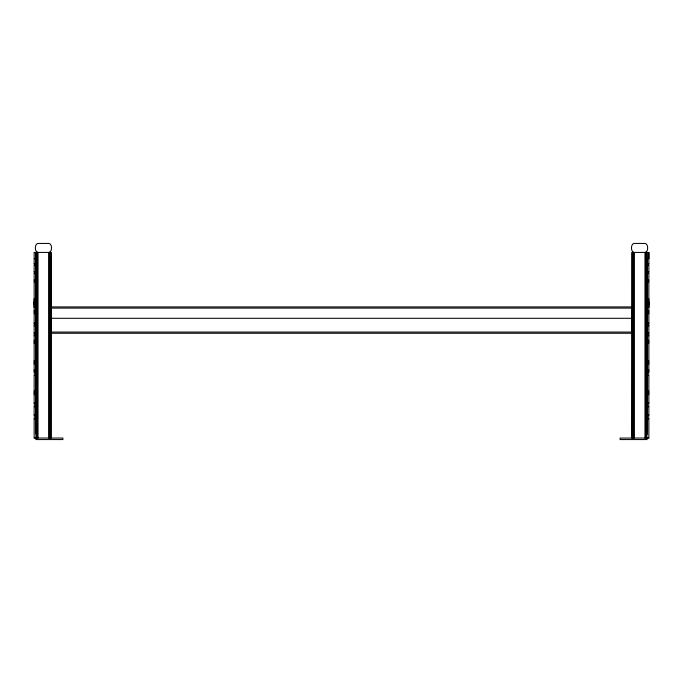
<?xml version="1.0" encoding="UTF-8"?>
<svg xmlns="http://www.w3.org/2000/svg" width="683" height="683" viewBox="0 0 683 683"><rect width="100%" height="100%" fill="white"/><g stroke="black" fill="none" stroke-linecap="round" stroke-linejoin="round"><path stroke-width="1.02" d="M34.287 304.37L34.287 301.502M648.85 298.744L648.713 307.606L648.713 301.502M34.287 302.074L34.287 307.606L34.159 298.727M35.815 302.074L35.943 302.8M648.713 302.074L648.713 304.37M647.134 302.723L648.85 302.808L648.85 323.879M648.833 302.646L648.85 282.07M647.057 302.8L647.185 302.074M647.117 252.454L647.16 258.797M35.875 258.78L35.909 252.479M648.799 258.763L647.202 258.806M34.21 252.454L35.798 252.42M49.005 438.059L49.005 252.42C52.386 252.121 52.386 243.746 49.005 243.438L37.864 243.438C34.474 243.746 34.474 252.121 37.864 252.42L37.864 438.059M645.136 438.059L645.136 252.42C648.526 252.121 648.526 243.746 645.136 243.438L633.995 243.438C630.614 243.746 630.614 252.121 633.995 252.42L633.995 438.059M35.96 252.42L50.909 252.42L50.909 438.059M647.04 252.42L632.091 252.42L632.082 438.059M647.202 252.42L648.79 252.454M35.798 258.806L34.201 258.763M51.063 308.11L631.937 308.11M51.063 318.295L631.937 318.295M51.063 332.066L631.937 332.066M34.218 438.059L62.896 438.059L62.896 439.562L35.943 439.562L35.943 438.059M648.782 438.059L620.104 438.059L620.104 439.562L647.057 439.562L647.057 438.059M35.832 302.714L34.184 302.757L34.15 323.879M34.167 302.646L34.15 282.07M34.167 258.72L34.15 252.582M648.85 259.583L648.85 263.945M648.85 265.482L648.85 271.988M648.85 273.559L648.85 281.029M648.85 325.33L648.85 333.492M648.85 334.901L648.85 372.013M648.85 375.582L648.85 403.568M648.85 406.607L648.85 415.384M648.85 418.611L648.85 438.059M648.696 263.433L648.696 265.346M648.696 271.475L648.696 273.652M648.696 279.979L648.696 282.199M648.696 310.278L648.696 313.796M648.696 322.692L648.696 325.919M648.696 332.51L648.696 335.874M648.696 340.211L648.696 343.592M648.696 360.581L648.696 364.27M648.696 369.58L648.696 375.53M648.696 390.838L648.696 394.731M648.696 402.722L648.696 406.837M648.696 414.564L648.696 418.978M647.202 279.979L647.202 282.199M647.202 310.791L647.202 313.796M647.202 371.783L647.202 375.53M647.202 390.838L647.202 394.731M647.202 414.564L647.202 418.594M647.057 258.823L646.963 433.799M646.886 258.823L646.886 434.866M646.69 252.42L646.792 438.059M646.562 252.42L646.562 438.059M646.417 252.42L646.417 438.059M646.263 252.42L646.263 438.059M646.092 252.42L646.092 438.059M645.913 252.42L645.913 438.059M645.725 252.42L645.725 438.059M645.537 252.42L645.537 438.059M645.341 252.42L645.341 438.059M633.798 252.42L633.798 438.059M633.602 252.42L633.602 438.059M633.406 252.42L633.406 438.059M633.218 252.42L633.218 438.059M633.039 252.42L633.039 438.059M632.876 252.42L632.876 438.059M632.714 252.42L632.714 438.059M632.578 252.42L632.449 438.059M632.338 252.42L632.338 438.059M632.245 252.42L632.176 438.059M50.875 252.42L50.755 438.059M50.662 252.42L50.662 438.059M50.551 252.42L50.551 438.059M50.422 252.42L50.422 438.059M50.286 252.42L50.286 438.059M50.124 252.42L50.124 438.059M49.961 252.42L49.961 438.059M49.782 252.42L49.782 438.059M49.594 252.42L49.594 438.059M49.398 252.42L49.398 438.059M49.202 252.42L49.202 438.059M37.659 252.42L37.659 438.059M37.463 252.42L37.463 438.059M37.275 252.42L37.275 438.059M37.087 252.42L37.087 438.059M36.908 252.42L36.908 438.059M36.737 252.42L36.737 438.059M36.583 252.42L36.583 438.059M36.438 252.42L36.438 438.059M36.31 252.42L36.31 438.059M36.208 252.42L36.208 438.059M36.037 433.799L35.986 258.823L35.943 430.597M35.798 279.979L35.798 282.199M35.798 310.791L35.798 313.796M35.798 371.783L35.798 375.53M35.798 390.838L35.798 394.731M35.798 414.564L35.798 418.594M34.304 263.433L34.304 265.346M34.304 271.475L34.304 273.652M34.304 279.979L34.304 282.199M34.304 310.278L34.304 313.796M34.304 322.692L34.304 325.919M34.304 332.51L34.304 335.874M34.304 340.211L34.304 343.592M34.304 360.581L34.304 364.27M34.304 369.58L34.304 375.53M34.304 390.838L34.304 394.731M34.304 402.722L34.304 406.837M34.304 414.564L34.304 418.978M34.15 259.583L34.15 263.945M34.15 265.482L34.15 271.988M34.15 273.559L34.15 281.029M34.15 325.33L34.15 333.492M34.15 334.901L34.15 372.013M34.15 375.582L34.15 403.568M34.15 406.607L34.15 415.384M34.15 418.611L34.15 438.059M36.583 332.775A1.912 1.912 0 0 1 35.943 331.349M35.943 320.207A1.912 1.912 0 0 1 36.583 318.79M647.057 331.349A1.912 1.912 0 0 1 646.417 332.775M646.417 318.79A1.912 1.912 0 0 1 647.057 320.207M648.85 252.582L648.85 258.661L648.85 252.582M631.937 306.915L51.063 306.915L51.063 333.261L631.937 333.261L631.937 306.915"/></g></svg>
